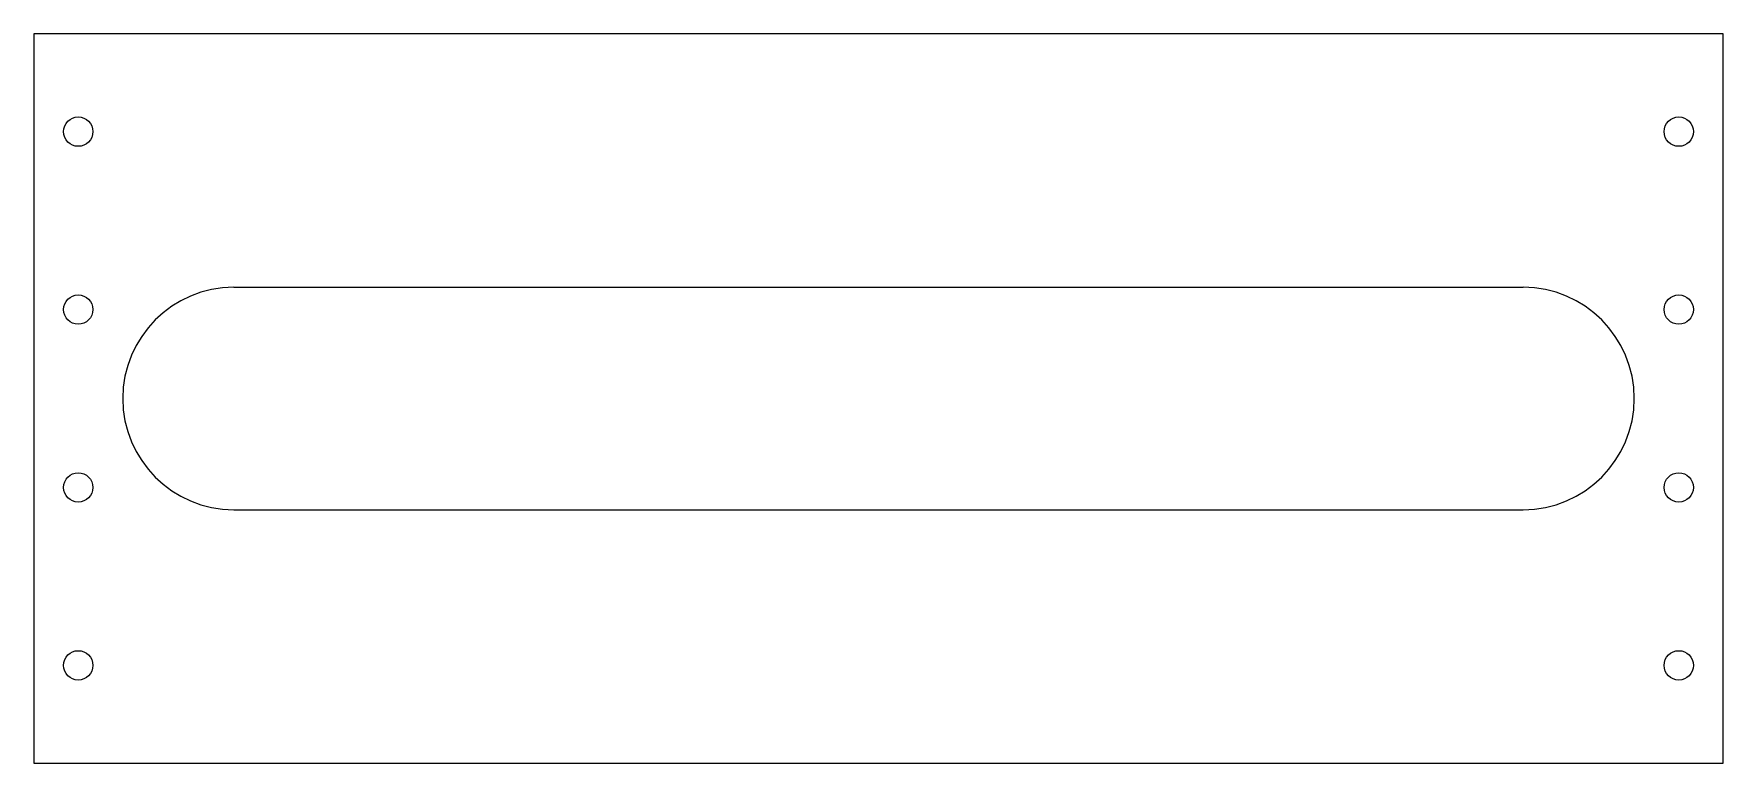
# Model space of a CAD drawing. Header units: millimetres. Extents: x -95 to 95, y -41 to 41.
import ezdxf

# ---------------------------------------------------------------- set-up
doc = ezdxf.new("R2010")
doc.units = ezdxf.units.MM
doc.layers.add('Body', color=7, linetype='CONTINUOUS')

msp = doc.modelspace()

# ---------------------------------------------------------------- linework, layer by layer
at = {"layer": 'Body'}
for p, q in [((-95, 41, -0.75), (-95, 41, 0.75)), ((-95, 41, -0.75), (-95, -41, -0.75)), ((-95, 41, 0.75), (-95, -41, 0.75)), ((-95, 41, -0.75), (-95, 41, 0.75)), ((95, 41, -0.75), (-95, 41, -0.75)), ((95, 41, 0.75), (-95, 41, 0.75)), ((-95, 41, -0.75), (-95, -41, -0.75)), ((95, 41, -0.75), (-95, 41, -0.75)), ((-95, 41, 0.75), (-95, -41, 0.75)), ((95, 41, 0.75), (-95, 41, 0.75)), ((95, 41, -0.75), (95, 41, 0.75)), ((95, -41, -0.75), (95, 41, -0.75)), ((95, -41, 0.75), (95, 41, 0.75)), ((95, 41, -0.75), (95, 41, 0.75)), ((95, -41, -0.75), (95, 41, -0.75)), ((95, -41, 0.75), (95, 41, 0.75)), ((-88.35, 30, -0.75), (-88.35, 30, 0.75)), ((-88.35, 30, -0.75), (-88.35, 30, 0.75)), ((91.65, 30, -0.75), (91.65, 30, 0.75)), ((91.65, 30, -0.75), (91.65, 30, 0.75)), ((-72.5, 12.5, -0.75), (72.5, 12.5, -0.75)), ((-72.5, 12.5, 0.75), (72.5, 12.5, 0.75)), ((-72.5, 12.5, 0.75), (-72.5, 12.5, -0.75)), ((-72.5, 12.5, 0.75), (72.5, 12.5, 0.75)), ((-72.5, 12.5, -0.75), (72.5, 12.5, -0.75)), ((-72.5, 12.5, 0.75), (-72.5, 12.5, -0.75)), ((72.5, 12.5, 0.75), (72.5, 12.5, -0.75)), ((72.5, 12.5, 0.75), (72.5, 12.5, -0.75)), ((-88.35, 10, -0.75), (-88.35, 10, 0.75)), ((-88.35, 10, -0.75), (-88.35, 10, 0.75)), ((91.65, 10, -0.75), (91.65, 10, 0.75)), ((91.65, 10, -0.75), (91.65, 10, 0.75)), ((-88.35, -10, -0.75), (-88.35, -10, 0.75)), ((-88.35, -10, -0.75), (-88.35, -10, 0.75)), ((91.65, -10, -0.75), (91.65, -10, 0.75)), ((91.65, -10, -0.75), (91.65, -10, 0.75)), ((-72.5, -12.5, -0.75), (72.5, -12.5, -0.75)), ((-72.5, -12.5, 0.75), (72.5, -12.5, 0.75)), ((-72.5, -12.5, 0.75), (-72.5, -12.5, -0.75)), ((-72.5, -12.5, 0.75), (72.5, -12.5, 0.75)), ((-72.5, -12.5, -0.75), (72.5, -12.5, -0.75)), ((-72.5, -12.5, 0.75), (-72.5, -12.5, -0.75)), ((72.5, -12.5, 0.75), (72.5, -12.5, -0.75)), ((72.5, -12.5, 0.75), (72.5, -12.5, -0.75)), ((-88.35, -30, -0.75), (-88.35, -30, 0.75)), ((-88.35, -30, -0.75), (-88.35, -30, 0.75)), ((91.65, -30, -0.75), (91.65, -30, 0.75)), ((91.65, -30, -0.75), (91.65, -30, 0.75)), ((-95, -41, -0.75), (-95, -41, 0.75)), ((-95, -41, -0.75), (-95, -41, 0.75)), ((-95, -41, -0.75), (95, -41, -0.75)), ((-95, -41, 0.75), (95, -41, 0.75)), ((-95, -41, -0.75), (95, -41, -0.75)), ((-95, -41, 0.75), (95, -41, 0.75)), ((95, -41, -0.75), (95, -41, 0.75)), ((95, -41, -0.75), (95, -41, 0.75))]:
    msp.add_line(p, q, dxfattribs=at)
for centre in [(-90, 30, -0.75), (-90, 30, 0.75), (-90, 30, -0.75), (-90, 30, 0.75), (90, 30, -0.75), (90, 30, 0.75), (90, 30, -0.75), (90, 30, 0.75), (-90, 10, -0.75), (-90, 10, 0.75), (-90, 10, -0.75), (-90, 10, 0.75), (90, 10, -0.75), (90, 10, 0.75), (90, 10, -0.75), (90, 10, 0.75), (-90, -10, -0.75), (-90, -10, 0.75), (-90, -10, -0.75), (-90, -10, 0.75), (90, -10, -0.75), (90, -10, 0.75), (90, -10, -0.75), (90, -10, 0.75), (-90, -30, -0.75), (-90, -30, 0.75), (-90, -30, -0.75), (-90, -30, 0.75), (90, -30, -0.75), (90, -30, 0.75), (90, -30, -0.75), (90, -30, 0.75)]:
    msp.add_circle(centre, 1.65, dxfattribs=at)
for centre, start, end in [((-72.5, 0, -0.75), 90, -90), ((-72.5, 0, 0.75), 90, -90), ((-72.5, 0, 0.75), 90, -90), ((-72.5, 0, -0.75), 90, -90), ((72.5, 0, -0.75), -90, 90), ((72.5, 0, 0.75), -90, 90), ((72.5, 0, 0.75), -90, 90), ((72.5, 0, -0.75), -90, 90)]:
    msp.add_arc(centre, 12.5, start, end, dxfattribs=at)

doc.saveas('drawing.dxf')
